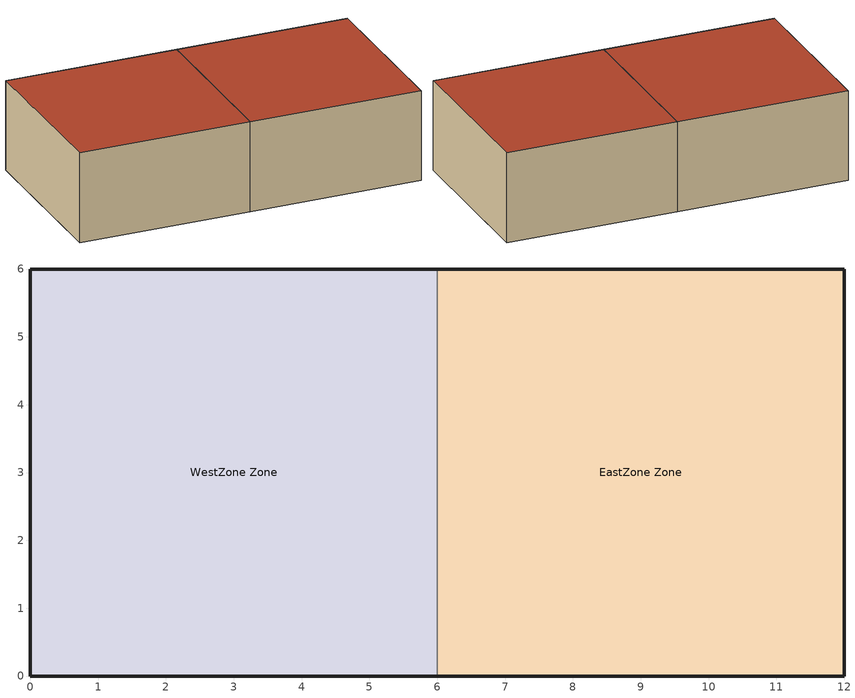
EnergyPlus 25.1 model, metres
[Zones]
EastZone Zone
 floor ground (Generic Opaque Construction): 6,0 12,0 12,6 6,6 z0
 wall outside (Generic Opaque Construction): 6,0 12,0 12,6 6,6 z0:3.2
 wall to WestZone Zone (Generic Opaque Construction): 6,6 6,0 z0:3.2
 roof outside (Generic Opaque Construction): 6,6 12,6 12,0 6,0 z3.2
WestZone Zone
 floor ground (Generic Opaque Construction): 0,0 6,0 6,6 0,6 z0
 wall outside (Generic Opaque Construction): 6,6 0,6 0,0 6,0 z0:3.2
 roof outside (Generic Opaque Construction): 0,6 6,6 6,0 0,0 z3.2
[Building]
Building 1
[Material]
Generic Medium Opaque Material: Roughness=MediumRough; Thickness {m}=0.2; Conductivity {W/m-K}=0.12; Density {kg/m3}=800; Specific Heat {J/kg-K}=1000; Thermal Absorptance=0.9; Solar Absorptance=0.7; Visible Absorptance=0.7
[Construction]
Generic Opaque Construction: Generic Medium Opaque Material
[Zone] Multiplier=1; Part of Total Floor Area=Yes
EastZone Zone; WestZone Zone
[Space]
Name | Zone
EastZone | EastZone Zone
WestZone | WestZone Zone
[Lights] Design Level Calculation Method=Watts/Area; Watts per Floor Area {W/m2}=8; Fraction Replaceable=1
Name | Zone or ZoneList or Space or SpaceList | Schedule
EastZone Lights | EastZone | EastZone Occupied Schedule
WestZone Lights | WestZone | WestZone Occupied Schedule
[People] Number of People Calculation Method=People/Area; People per Floor Area {person/m2}=0.05; Fraction Radiant=0.3; Activity Level Schedule=Default Activity Level
Name | Zone or ZoneList or Space or SpaceList | Number of People Schedule
EastZone People | EastZone | EastZone Occupied Schedule
WestZone People | WestZone | WestZone Occupied Schedule
[ElectricEquipment] Design Level Calculation Method=Watts/Area; Watts per Floor Area {W/m2}=6
Name | Zone or ZoneList or Space or SpaceList | Schedule
EastZone Equipment | EastZone | EastZone Occupied Schedule
WestZone Equipment | WestZone | WestZone Occupied Schedule
[ZoneControl:Thermostat] Temperature Difference Between Cutout And Setpoint {deltaC}=0
Name | Zone or ZoneList | Control Type Schedule | Control 1
EastZone Zone Thermostat | EastZone Zone | EastZone Zone Thermostat Schedule | EastZone Thermostat
WestZone Zone Thermostat | WestZone Zone | WestZone Zone Thermostat Schedule | WestZone Thermostat
[ThermostatSetpoint:DualSetpoint]
Name | Heating Setpoint Temperature Schedule | Cooling Setpoint Temperature Schedule
EastZone Thermostat | EastZone Heating Setpoint | EastZone Cooling Setpoint
WestZone Thermostat | WestZone Heating Setpoint | WestZone Cooling Setpoint
[Zone equipment]
EastZone Zone: EastZone Ideal Loads
WestZone Zone: WestZone Ideal Loads
[Schedule:Day:Interval]
Schedule Day 6; Schedule Day 3: No, 08:00, 0, 18:00, 1, 24:00, 0
Schedule Day 4; Schedule Day 1: No, 24:00, 21
Schedule Day 5; Schedule Day 2: No, 24:00, 24
[Schedule:Week:Daily]
EastZone Occupied Schedule Week Rule - Jan1-Dec31: Schedule Day 6, Schedule Day 6, Schedule Day 6, Schedule Day 6, Schedule Day 6, Schedule Day 6, Schedule Day 6, Schedule Day 6, Schedule Day 6, Schedule Day 6, Schedule Day 6, Schedule Day 6
EastZone Heating Setpoint Week Rule - Jan1-Dec31: Schedule Day 4, Schedule Day 4, Schedule Day 4, Schedule Day 4, Schedule Day 4, Schedule Day 4, Schedule Day 4, Schedule Day 4, Schedule Day 4, Schedule Day 4, Schedule Day 4, Schedule Day 4
EastZone Cooling Setpoint Week Rule - Jan1-Dec31: Schedule Day 5, Schedule Day 5, Schedule Day 5, Schedule Day 5, Schedule Day 5, Schedule Day 5, Schedule Day 5, Schedule Day 5, Schedule Day 5, Schedule Day 5, Schedule Day 5, Schedule Day 5
WestZone Occupied Schedule Week Rule - Jan1-Dec31: Schedule Day 3, Schedule Day 3, Schedule Day 3, Schedule Day 3, Schedule Day 3, Schedule Day 3, Schedule Day 3, Schedule Day 3, Schedule Day 3, Schedule Day 3, Schedule Day 3, Schedule Day 3
WestZone Heating Setpoint Week Rule - Jan1-Dec31: Schedule Day 1, Schedule Day 1, Schedule Day 1, Schedule Day 1, Schedule Day 1, Schedule Day 1, Schedule Day 1, Schedule Day 1, Schedule Day 1, Schedule Day 1, Schedule Day 1, Schedule Day 1
WestZone Cooling Setpoint Week Rule - Jan1-Dec31: Schedule Day 2, Schedule Day 2, Schedule Day 2, Schedule Day 2, Schedule Day 2, Schedule Day 2, Schedule Day 2, Schedule Day 2, Schedule Day 2, Schedule Day 2, Schedule Day 2, Schedule Day 2
[Schedule:Year]
EastZone Occupied Schedule: EastZone Occupied Schedule Week Rule - Jan1-Dec31, 1, 1, 12, 31
EastZone Heating Setpoint: EastZone Heating Setpoint Week Rule - Jan1-Dec31, 1, 1, 12, 31
EastZone Cooling Setpoint: EastZone Cooling Setpoint Week Rule - Jan1-Dec31, 1, 1, 12, 31
WestZone Occupied Schedule: WestZone Occupied Schedule Week Rule - Jan1-Dec31, 1, 1, 12, 31
WestZone Heating Setpoint: WestZone Heating Setpoint Week Rule - Jan1-Dec31, 1, 1, 12, 31
WestZone Cooling Setpoint: WestZone Cooling Setpoint Week Rule - Jan1-Dec31, 1, 1, 12, 31
[Schedule:Constant]
Default Activity Level: Hourly Value=120
[Schedule:Compact]
EastZone Zone Thermostat Schedule; WestZone Zone Thermostat Schedule: Through: 12/31, For: AllDays, Until: 24:00, 4
